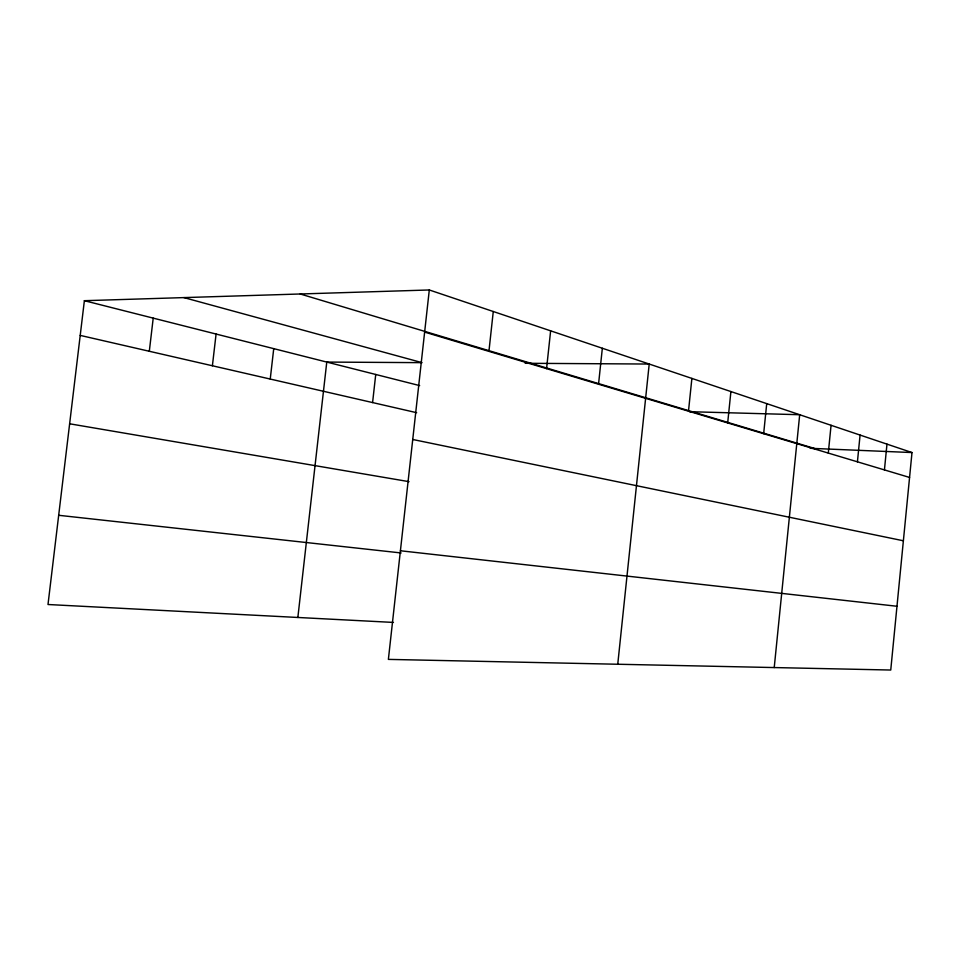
<?xml version="1.0" encoding="UTF-8"?>
<svg xmlns="http://www.w3.org/2000/svg" width="960" height="960" viewBox="0 0 960 960"><rect width="100%" height="100%" fill="white"/><g stroke="black" fill="none" stroke-linecap="round" stroke-linejoin="round"><path stroke-width="1.44" d="M429.3 289.968L912 452.556L890.748 670.032L388.38 659.388L429.3 289.968L84.372 300.696L48 604.512L393.444 622.428M828.288 453.084L831.06 425.292M857.424 461.808L860.076 435.06M884.436 469.908L886.98 444.12M763.656 433.704L766.716 403.62M774.228 667.56L799.692 414.72L689.46 411.696M727.68 422.928L730.908 391.548M617.748 664.248L649.212 364.044L525.18 363.288M688.488 411.18L691.884 378.408M598.536 384.216L602.34 348.252M546.564 368.64L550.632 330.828M488.928 351.372L493.272 311.508M297.852 617.472L326.772 362.076L422.064 362.652L183.912 297.6M372.588 402.564L375.732 374.472M270.24 379.056L273.732 348.648M212.4 365.76L216.084 334.044M149.316 351.264L153.216 318.12M810.204 448.296L912 452.556M58.68 515.292L401.136 552.96M400.416 550.764L896.976 606.264M69.636 423.792L409.032 481.656M412.74 439.488L903.384 540.78M80.22 335.4L416.664 412.692M84.372 300.696L419.664 385.596M300.216 293.976L814.632 448.488M424.632 332.1L909.564 477.444"/></g></svg>
